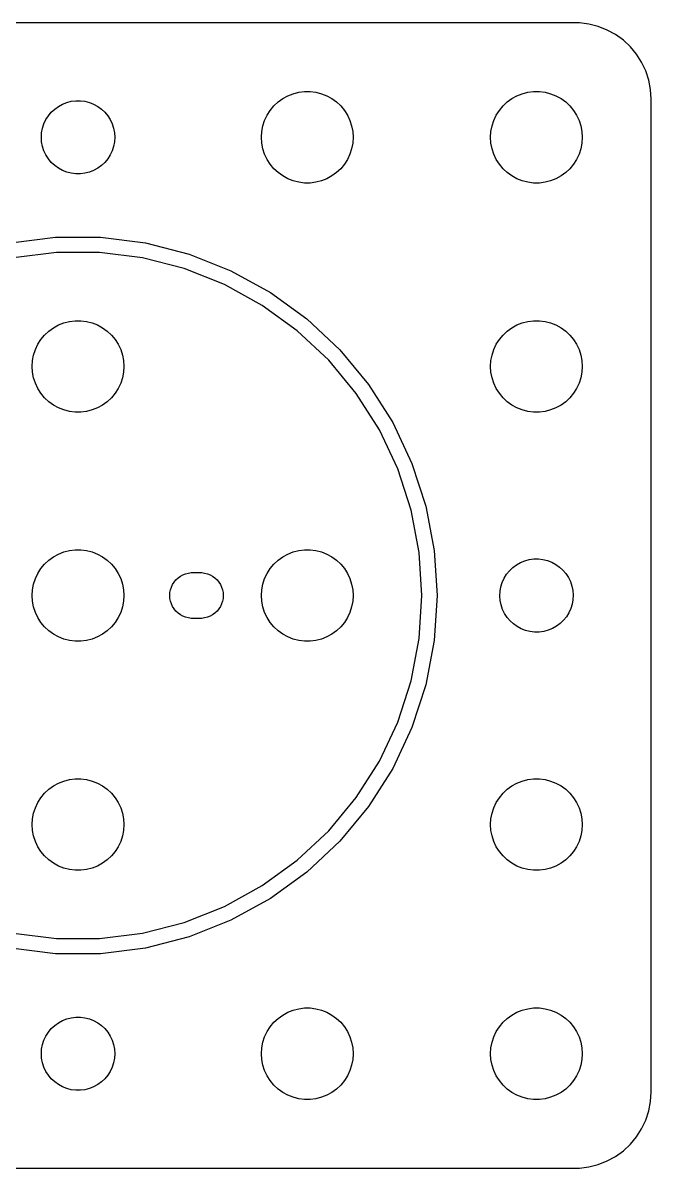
# Model space of a CAD drawing. Header units: metres. Extents: x -38 to 38, y -37 to 289.
# Drawn here: x -3.6 to 37.5, y 214.5 to 289.5 of the extents above; entities that cross this region are included whole.
import ezdxf

# ---------------------------------------------------------------- set-up
doc = ezdxf.new("R2010")
doc.units = ezdxf.units.M

msp = doc.modelspace()

# ---------------------------------------------------------------- linework, layer by layer
for p, q in [((32.8139, 289.49), (-32.8139, 289.49)), ((33.4369, 289.411), (32.8139, 289.49)), ((34.0451, 289.255), (33.4369, 289.411)), ((34.6289, 289.024), (34.0451, 289.255)), ((35.1791, 288.722), (34.6289, 289.024)), ((35.6871, 288.353), (35.1791, 288.722)), ((36.1448, 287.923), (35.6871, 288.353)), ((36.5451, 287.439), (36.1448, 287.923)), ((36.8815, 286.909), (36.5451, 287.439)), ((37.1489, 286.341), (36.8815, 286.909)), ((37.3429, 285.743), (37.1489, 286.341)), ((37.4606, 285.127), (37.3429, 285.743)), ((14.0729, 284.853), (14.4379, 284.947)), ((14.4379, 284.947), (14.8116, 284.994)), ((14.8116, 284.994), (15.1884, 284.994)), ((15.1884, 284.994), (15.5621, 284.947)), ((15.5621, 284.947), (15.927, 284.853)), ((29.0729, 284.853), (29.4379, 284.947)), ((29.4379, 284.947), (29.8116, 284.994)), ((29.8116, 284.994), (30.1884, 284.994)), ((30.1884, 284.994), (30.5621, 284.947)), ((30.5621, 284.947), (30.927, 284.853)), ((37.5, 284.5), (37.4606, 285.127)), ((-1.02187, 284.172), (-0.741638, 284.283)), ((-0.741638, 284.283), (-0.449707, 284.357)), ((-0.449707, 284.357), (-0.150696, 284.395)), ((-0.150696, 284.395), (0.150696, 284.395)), ((0.150696, 284.395), (0.449707, 284.357)), ((0.449707, 284.357), (0.741638, 284.283)), ((0.741638, 284.283), (1.02187, 284.172)), ((12.8131, 284.054), (13.0877, 284.312)), ((13.0877, 284.312), (13.3925, 284.533)), ((13.3925, 284.533), (13.7227, 284.714)), ((13.7227, 284.714), (14.0729, 284.853)), ((15.927, 284.853), (16.2773, 284.714)), ((16.2773, 284.714), (16.6075, 284.533)), ((16.6075, 284.533), (16.9123, 284.312)), ((16.9123, 284.312), (17.1869, 284.054)), ((27.8131, 284.054), (28.0877, 284.312)), ((28.0877, 284.312), (28.3925, 284.533)), ((28.3925, 284.533), (28.7227, 284.714)), ((28.7227, 284.714), (29.0729, 284.853)), ((30.927, 284.853), (31.2773, 284.714)), ((31.2773, 284.714), (31.6075, 284.533)), ((31.6075, 284.533), (31.9123, 284.312)), ((31.9123, 284.312), (32.1869, 284.054)), ((37.5, 219.5), (37.5, 284.5)), ((-1.94164, 283.411), (-1.74951, 283.643)), ((-1.74951, 283.643), (-1.52982, 283.849)), ((-1.52982, 283.849), (-1.28598, 284.026)), ((-1.28598, 284.026), (-1.02187, 284.172)), ((1.02187, 284.172), (1.28598, 284.026)), ((1.28598, 284.026), (1.52982, 283.849)), ((1.52982, 283.849), (1.74951, 283.643)), ((1.74951, 283.643), (1.94164, 283.411)), ((12.2107, 283.104), (12.3711, 283.445)), ((12.3711, 283.445), (12.5729, 283.763)), ((12.5729, 283.763), (12.8131, 284.054)), ((17.1869, 284.054), (17.427, 283.763)), ((17.427, 283.763), (17.6289, 283.445)), ((17.6289, 283.445), (17.7893, 283.104)), ((27.2107, 283.104), (27.3711, 283.445)), ((27.3711, 283.445), (27.5729, 283.763)), ((27.5729, 283.763), (27.8131, 284.054)), ((32.1869, 284.054), (32.427, 283.763)), ((32.427, 283.763), (32.6289, 283.445)), ((32.6289, 283.445), (32.7893, 283.104)), ((-2.32458, 282.597), (-2.23146, 282.883)), ((-2.23146, 282.883), (-2.10313, 283.156)), ((-2.10313, 283.156), (-1.94164, 283.411)), ((1.94164, 283.411), (2.10313, 283.156)), ((2.10313, 283.156), (2.23146, 282.883)), ((2.23146, 282.883), (2.32458, 282.597)), ((12.0237, 282.376), (12.0942, 282.746)), ((12.0942, 282.746), (12.2107, 283.104)), ((17.7893, 283.104), (17.9057, 282.746)), ((17.9057, 282.746), (17.9763, 282.376)), ((27.0237, 282.376), (27.0942, 282.746)), ((27.0942, 282.746), (27.2107, 283.104)), ((32.7893, 283.104), (32.9057, 282.746)), ((32.9057, 282.746), (32.9763, 282.376)), ((-2.39999, 282), (-2.38107, 282.301)), ((-2.38107, 281.699), (-2.39999, 282)), ((-2.38107, 282.301), (-2.32458, 282.597)), ((2.32458, 282.597), (2.38107, 282.301)), ((2.38107, 282.301), (2.39999, 282)), ((2.39999, 282), (2.38107, 281.699)), ((12, 282), (12.0237, 282.376)), ((12.0237, 281.624), (12, 282)), ((17.9763, 282.376), (18, 282)), ((18, 282), (17.9763, 281.624)), ((27, 282), (27.0237, 282.376)), ((27.0237, 281.624), (27, 282)), ((32.9763, 282.376), (33, 282)), ((33, 282), (32.9763, 281.624)), ((-2.32458, 281.403), (-2.38107, 281.699)), ((-2.23146, 281.117), (-2.32458, 281.403)), ((2.32458, 281.403), (2.23146, 281.117)), ((2.38107, 281.699), (2.32458, 281.403)), ((12.0942, 281.254), (12.0237, 281.624)), ((12.2107, 280.896), (12.0942, 281.254)), ((17.9057, 281.254), (17.7893, 280.896)), ((17.9763, 281.624), (17.9057, 281.254)), ((27.0942, 281.254), (27.0237, 281.624)), ((27.2107, 280.896), (27.0942, 281.254)), ((32.9057, 281.254), (32.7893, 280.896)), ((32.9763, 281.624), (32.9057, 281.254)), ((-2.10313, 280.844), (-2.23146, 281.117)), ((-1.94164, 280.589), (-2.10313, 280.844)), ((-1.74951, 280.357), (-1.94164, 280.589)), ((1.94164, 280.589), (1.74951, 280.357)), ((2.10313, 280.844), (1.94164, 280.589)), ((2.23146, 281.117), (2.10313, 280.844)), ((12.3711, 280.555), (12.2107, 280.896)), ((12.5729, 280.237), (12.3711, 280.555)), ((17.6289, 280.555), (17.427, 280.237)), ((17.7893, 280.896), (17.6289, 280.555)), ((27.3711, 280.555), (27.2107, 280.896)), ((27.5729, 280.237), (27.3711, 280.555)), ((32.6289, 280.555), (32.427, 280.237)), ((32.7893, 280.896), (32.6289, 280.555)), ((-1.52982, 280.151), (-1.74951, 280.357)), ((-1.28598, 279.974), (-1.52982, 280.151)), ((-1.02187, 279.828), (-1.28598, 279.974)), ((-0.741638, 279.717), (-1.02187, 279.828)), ((-0.449707, 279.643), (-0.741638, 279.717)), ((0.741638, 279.717), (0.449707, 279.643)), ((1.02187, 279.828), (0.741638, 279.717)), ((1.28598, 279.974), (1.02187, 279.828)), ((1.52982, 280.151), (1.28598, 279.974)), ((1.74951, 280.357), (1.52982, 280.151)), ((12.8131, 279.946), (12.5729, 280.237)), ((13.0877, 279.688), (12.8131, 279.946)), ((13.3925, 279.467), (13.0877, 279.688)), ((16.9123, 279.688), (16.6075, 279.467)), ((17.1869, 279.946), (16.9123, 279.688)), ((17.427, 280.237), (17.1869, 279.946)), ((27.8131, 279.946), (27.5729, 280.237)), ((28.0877, 279.688), (27.8131, 279.946)), ((28.3925, 279.467), (28.0877, 279.688)), ((31.9123, 279.688), (31.6075, 279.467)), ((32.1869, 279.946), (31.9123, 279.688)), ((32.427, 280.237), (32.1869, 279.946)), ((-0.150696, 279.605), (-0.449707, 279.643)), ((0.150696, 279.605), (-0.150696, 279.605)), ((0.449707, 279.643), (0.150696, 279.605)), ((13.7227, 279.286), (13.3925, 279.467)), ((14.0729, 279.147), (13.7227, 279.286)), ((14.4379, 279.053), (14.0729, 279.147)), ((14.8116, 279.006), (14.4379, 279.053)), ((15.1884, 279.006), (14.8116, 279.006)), ((15.5621, 279.053), (15.1884, 279.006)), ((15.927, 279.147), (15.5621, 279.053)), ((16.2773, 279.286), (15.927, 279.147)), ((16.6075, 279.467), (16.2773, 279.286)), ((28.7227, 279.286), (28.3925, 279.467)), ((29.0729, 279.147), (28.7227, 279.286)), ((29.4379, 279.053), (29.0729, 279.147)), ((29.8116, 279.006), (29.4379, 279.053)), ((30.1884, 279.006), (29.8116, 279.006)), ((30.5621, 279.053), (30.1884, 279.006)), ((30.927, 279.147), (30.5621, 279.053)), ((31.2773, 279.286), (30.927, 279.147)), ((31.6075, 279.467), (31.2773, 279.286)), ((-4.40346, 275.084), (-1.47557, 275.454)), ((-1.47557, 275.454), (1.47557, 275.454)), ((1.47557, 275.454), (4.40346, 275.084)), ((-1.41278, 274.456), (-4.21606, 274.101)), ((1.41278, 274.456), (-1.41278, 274.456)), ((4.21606, 274.101), (1.41278, 274.456)), ((4.40346, 275.084), (7.26189, 274.35)), ((6.95288, 273.399), (4.21606, 274.101)), ((7.26189, 274.35), (10.0058, 273.263)), ((9.58003, 272.359), (6.95288, 273.399)), ((10.0058, 273.263), (12.5919, 271.842)), ((12.0561, 270.997), (9.58003, 272.359)), ((12.5919, 271.842), (14.9795, 270.107)), ((14.342, 269.337), (12.0561, 270.997)), ((-0.927048, 269.853), (-0.562134, 269.947)), ((-0.562134, 269.947), (-0.18837, 269.994)), ((-0.18837, 269.994), (0.18837, 269.994)), ((0.18837, 269.994), (0.562134, 269.947)), ((0.562134, 269.947), (0.927048, 269.853)), ((14.9795, 270.107), (17.1308, 268.087)), ((29.0729, 269.853), (29.4379, 269.947)), ((29.4379, 269.947), (29.8116, 269.994)), ((29.8116, 269.994), (30.1884, 269.994)), ((30.1884, 269.994), (30.5621, 269.947)), ((30.5621, 269.947), (30.927, 269.853)), ((-2.1869, 269.054), (-1.91226, 269.312)), ((-1.91226, 269.312), (-1.60747, 269.533)), ((-1.60747, 269.533), (-1.27733, 269.714)), ((-1.27733, 269.714), (-0.927048, 269.853)), ((0.927048, 269.853), (1.27733, 269.714)), ((1.27733, 269.714), (1.60747, 269.533)), ((1.60747, 269.533), (1.91226, 269.312)), ((1.91226, 269.312), (2.1869, 269.054)), ((16.4018, 267.402), (14.342, 269.337)), ((27.8131, 269.054), (28.0877, 269.312)), ((28.0877, 269.312), (28.3925, 269.533)), ((28.3925, 269.533), (28.7227, 269.714)), ((28.7227, 269.714), (29.0729, 269.853)), ((30.927, 269.853), (31.2773, 269.714)), ((31.2773, 269.714), (31.6075, 269.533)), ((31.6075, 269.533), (31.9123, 269.312)), ((31.9123, 269.312), (32.1869, 269.054)), ((-2.78932, 268.104), (-2.62891, 268.445)), ((-2.62891, 268.445), (-2.42705, 268.763)), ((-2.42705, 268.763), (-2.1869, 269.054)), ((2.1869, 269.054), (2.42705, 268.763)), ((2.42705, 268.763), (2.62891, 268.445)), ((2.62891, 268.445), (2.78932, 268.104)), ((27.2107, 268.104), (27.3711, 268.445)), ((27.3711, 268.445), (27.5729, 268.763)), ((27.5729, 268.763), (27.8131, 269.054)), ((32.1869, 269.054), (32.427, 268.763)), ((32.427, 268.763), (32.6289, 268.445)), ((32.6289, 268.445), (32.7893, 268.104)), ((-2.97633, 267.376), (-2.90575, 267.746)), ((-2.90575, 267.746), (-2.78932, 268.104)), ((2.78932, 268.104), (2.90575, 267.746)), ((2.90575, 267.746), (2.97633, 267.376)), ((17.1308, 268.087), (19.0119, 265.813)), ((27.0237, 267.376), (27.0942, 267.746)), ((27.0942, 267.746), (27.2107, 268.104)), ((32.7893, 268.104), (32.9057, 267.746)), ((32.9057, 267.746), (32.9763, 267.376)), ((-3, 267), (-2.97633, 267.376)), ((-2.97633, 266.624), (-3, 267)), ((2.97633, 267.376), (3, 267)), ((3, 267), (2.97633, 266.624)), ((18.2029, 265.225), (16.4018, 267.402)), ((27, 267), (27.0237, 267.376)), ((27.0237, 266.624), (27, 267)), ((32.9763, 267.376), (33, 267)), ((33, 267), (32.9763, 266.624)), ((-2.90575, 266.254), (-2.97633, 266.624)), ((-2.78932, 265.896), (-2.90575, 266.254)), ((2.90575, 266.254), (2.78932, 265.896)), ((2.97633, 266.624), (2.90575, 266.254)), ((27.0942, 266.254), (27.0237, 266.624)), ((27.2107, 265.896), (27.0942, 266.254)), ((32.9057, 266.254), (32.7893, 265.896)), ((32.9763, 266.624), (32.9057, 266.254)), ((-2.62891, 265.555), (-2.78932, 265.896)), ((-2.42705, 265.237), (-2.62891, 265.555)), ((2.62891, 265.555), (2.42705, 265.237)), ((2.78932, 265.896), (2.62891, 265.555)), ((19.0119, 265.813), (20.5932, 263.321)), ((27.3711, 265.555), (27.2107, 265.896)), ((27.5729, 265.237), (27.3711, 265.555)), ((32.6289, 265.555), (32.427, 265.237)), ((32.7893, 265.896), (32.6289, 265.555)), ((-2.1869, 264.946), (-2.42705, 265.237)), ((-1.91226, 264.688), (-2.1869, 264.946)), ((-1.60747, 264.467), (-1.91226, 264.688)), ((1.91226, 264.688), (1.60747, 264.467)), ((2.1869, 264.946), (1.91226, 264.688)), ((2.42705, 265.237), (2.1869, 264.946)), ((19.7169, 262.839), (18.2029, 265.225)), ((27.8131, 264.946), (27.5729, 265.237)), ((28.0877, 264.688), (27.8131, 264.946)), ((28.3925, 264.467), (28.0877, 264.688)), ((31.9123, 264.688), (31.6075, 264.467)), ((32.1869, 264.946), (31.9123, 264.688)), ((32.427, 265.237), (32.1869, 264.946)), ((-1.27733, 264.286), (-1.60747, 264.467)), ((-0.927048, 264.147), (-1.27733, 264.286)), ((-0.562134, 264.053), (-0.927048, 264.147)), ((-0.18837, 264.006), (-0.562134, 264.053)), ((0.18837, 264.006), (-0.18837, 264.006)), ((0.562134, 264.053), (0.18837, 264.006)), ((0.927048, 264.147), (0.562134, 264.053)), ((1.27733, 264.286), (0.927048, 264.147)), ((1.60747, 264.467), (1.27733, 264.286)), ((28.7227, 264.286), (28.3925, 264.467)), ((29.0729, 264.147), (28.7227, 264.286)), ((29.4379, 264.053), (29.0729, 264.147)), ((29.8116, 264.006), (29.4379, 264.053)), ((30.1884, 264.006), (29.8116, 264.006)), ((30.5621, 264.053), (30.1884, 264.006)), ((30.927, 264.147), (30.5621, 264.053)), ((31.2773, 264.286), (30.927, 264.147)), ((31.6075, 264.467), (31.2773, 264.286)), ((20.5932, 263.321), (21.8497, 260.651)), ((20.92, 260.283), (19.7169, 262.839)), ((21.7931, 257.596), (20.92, 260.283)), ((21.8497, 260.651), (22.7617, 257.844)), ((22.3226, 254.82), (21.7931, 257.596)), ((22.7617, 257.844), (23.3147, 254.945)), ((-0.927048, 254.853), (-0.562134, 254.947)), ((-0.562134, 254.947), (-0.18837, 254.994)), ((-0.18837, 254.994), (0.18837, 254.994)), ((0.18837, 254.994), (0.562134, 254.947)), ((0.562134, 254.947), (0.927048, 254.853)), ((14.0729, 254.853), (14.4379, 254.947)), ((14.4379, 254.947), (14.8116, 254.994)), ((14.8116, 254.994), (15.1884, 254.994)), ((15.1884, 254.994), (15.5621, 254.947)), ((15.5621, 254.947), (15.927, 254.853)), ((23.3147, 254.945), (23.5, 252)), ((-2.1869, 254.054), (-1.91226, 254.312)), ((-1.91226, 254.312), (-1.60747, 254.533)), ((-1.60747, 254.533), (-1.27733, 254.714)), ((-1.27733, 254.714), (-0.927048, 254.853)), ((0.927048, 254.853), (1.27733, 254.714)), ((1.27733, 254.714), (1.60747, 254.533)), ((1.60747, 254.533), (1.91226, 254.312)), ((1.91226, 254.312), (2.1869, 254.054)), ((12.8131, 254.054), (13.0877, 254.312)), ((13.0877, 254.312), (13.3925, 254.533)), ((13.3925, 254.533), (13.7227, 254.714)), ((13.7227, 254.714), (14.0729, 254.853)), ((15.927, 254.853), (16.2773, 254.714)), ((16.2773, 254.714), (16.6075, 254.533)), ((16.6075, 254.533), (16.9123, 254.312)), ((16.9123, 254.312), (17.1869, 254.054)), ((22.5, 252), (22.3226, 254.82)), ((28.9554, 254.161), (29.2345, 254.275)), ((29.2345, 254.275), (29.5256, 254.353)), ((29.5256, 254.353), (29.8242, 254.394)), ((29.8242, 254.394), (30.1256, 254.397)), ((30.1256, 254.397), (30.425, 254.362)), ((30.425, 254.362), (30.7177, 254.29)), ((30.7177, 254.29), (30.9991, 254.182)), ((-2.78932, 253.104), (-2.62891, 253.445)), ((-2.62891, 253.445), (-2.42705, 253.763)), ((-2.42705, 253.763), (-2.1869, 254.054)), ((2.1869, 254.054), (2.42705, 253.763)), ((2.42705, 253.763), (2.62891, 253.445)), ((2.62891, 253.445), (2.78932, 253.104)), ((7.03647, 253.427), (7.21892, 253.473)), ((7.21892, 253.473), (7.40581, 253.497)), ((7.40581, 253.497), (8.09418, 253.497)), ((8.09418, 253.497), (8.28107, 253.473)), ((8.28107, 253.473), (8.46352, 253.427)), ((12.2107, 253.104), (12.3711, 253.445)), ((12.3711, 253.445), (12.5729, 253.763)), ((12.5729, 253.763), (12.8131, 254.054)), ((17.1869, 254.054), (17.427, 253.763)), ((17.427, 253.763), (17.6289, 253.445)), ((17.6289, 253.445), (17.7893, 253.104)), ((28.0437, 253.39), (28.2334, 253.624)), ((28.2334, 253.624), (28.4509, 253.833)), ((28.4509, 253.833), (28.6929, 254.013)), ((28.6929, 254.013), (28.9554, 254.161)), ((30.9991, 254.182), (31.2647, 254.04)), ((31.2647, 254.04), (31.5104, 253.865)), ((31.5104, 253.865), (31.7322, 253.661)), ((31.7322, 253.661), (31.9268, 253.431)), ((-2.97633, 252.376), (-2.90575, 252.746)), ((-2.90575, 252.746), (-2.78932, 253.104)), ((2.78932, 253.104), (2.90575, 252.746)), ((2.90575, 252.746), (2.97633, 252.376)), ((6.10533, 252.552), (6.18553, 252.723)), ((6.18553, 252.723), (6.28647, 252.882)), ((6.28647, 252.882), (6.40654, 253.027)), ((6.40654, 253.027), (6.54385, 253.156)), ((6.54385, 253.156), (6.69626, 253.266)), ((6.69626, 253.266), (6.86133, 253.357)), ((6.86133, 253.357), (7.03647, 253.427)), ((8.46352, 253.427), (8.63866, 253.357)), ((8.63866, 253.357), (8.80373, 253.266)), ((8.80373, 253.266), (8.95613, 253.156)), ((8.95613, 253.156), (9.09344, 253.027)), ((9.09344, 253.027), (9.21352, 252.882)), ((9.21352, 252.882), (9.31445, 252.723)), ((9.31445, 252.723), (9.39465, 252.552)), ((12.0237, 252.376), (12.0942, 252.746)), ((12.0942, 252.746), (12.2107, 253.104)), ((17.7893, 253.104), (17.9057, 252.746)), ((17.9057, 252.746), (17.9763, 252.376)), ((27.6693, 252.572), (27.7594, 252.86)), ((27.7594, 252.86), (27.8849, 253.134)), ((27.8849, 253.134), (28.0437, 253.39)), ((31.9268, 253.431), (32.0909, 253.178)), ((32.0909, 253.178), (32.2221, 252.907)), ((32.2221, 252.907), (32.3182, 252.621)), ((-3, 252), (-2.97633, 252.376)), ((-2.97633, 251.624), (-3, 252)), ((2.97633, 252.376), (3, 252)), ((3, 252), (2.97633, 251.624)), ((6, 252), (6.01183, 252.188)), ((6.01183, 251.812), (6, 252)), ((6.01183, 252.188), (6.04712, 252.373)), ((6.04712, 252.373), (6.10533, 252.552)), ((9.39465, 252.552), (9.45287, 252.373)), ((9.45287, 252.373), (9.48816, 252.188)), ((9.48816, 252.188), (9.5, 252)), ((9.5, 252), (9.48816, 251.812)), ((12, 252), (12.0237, 252.376)), ((12.0237, 251.624), (12, 252)), ((17.9763, 252.376), (18, 252)), ((18, 252), (17.9763, 251.624)), ((22.3226, 249.18), (22.5, 252)), ((23.5, 252), (23.3147, 249.055)), ((27.6001, 251.975), (27.6159, 252.276)), ((27.6222, 251.674), (27.6001, 251.975)), ((27.6159, 252.276), (27.6693, 252.572)), ((32.3182, 252.621), (32.3778, 252.326)), ((32.3778, 252.326), (32.3999, 252.025)), ((32.3999, 252.025), (32.3841, 251.724)), ((-2.90575, 251.254), (-2.97633, 251.624)), ((-2.78932, 250.896), (-2.90575, 251.254)), ((2.90575, 251.254), (2.78932, 250.896)), ((2.97633, 251.624), (2.90575, 251.254)), ((6.04712, 251.627), (6.01183, 251.812)), ((6.10533, 251.448), (6.04712, 251.627)), ((6.18553, 251.277), (6.10533, 251.448)), ((6.28647, 251.118), (6.18553, 251.277)), ((9.31445, 251.277), (9.21352, 251.118)), ((9.39465, 251.448), (9.31445, 251.277)), ((9.45287, 251.627), (9.39465, 251.448)), ((9.48816, 251.812), (9.45287, 251.627)), ((12.0942, 251.254), (12.0237, 251.624)), ((12.2107, 250.896), (12.0942, 251.254)), ((17.9057, 251.254), (17.7893, 250.896)), ((17.9763, 251.624), (17.9057, 251.254)), ((27.6818, 251.379), (27.6222, 251.674)), ((27.7779, 251.093), (27.6818, 251.379)), ((32.3307, 251.428), (32.2406, 251.14)), ((32.3841, 251.724), (32.3307, 251.428)), ((-2.62891, 250.555), (-2.78932, 250.896)), ((-2.42705, 250.237), (-2.62891, 250.555)), ((2.62891, 250.555), (2.42705, 250.237)), ((2.78932, 250.896), (2.62891, 250.555)), ((6.40654, 250.973), (6.28647, 251.118)), ((6.54385, 250.844), (6.40654, 250.973)), ((6.69626, 250.734), (6.54385, 250.844)), ((6.86133, 250.643), (6.69626, 250.734)), ((7.03647, 250.573), (6.86133, 250.643)), ((7.21892, 250.527), (7.03647, 250.573)), ((7.40581, 250.503), (7.21892, 250.527)), ((8.09418, 250.503), (7.40581, 250.503)), ((8.28107, 250.527), (8.09418, 250.503)), ((8.46352, 250.573), (8.28107, 250.527)), ((8.63866, 250.643), (8.46352, 250.573)), ((8.80373, 250.734), (8.63866, 250.643)), ((8.95613, 250.844), (8.80373, 250.734)), ((9.09344, 250.973), (8.95613, 250.844)), ((9.21352, 251.118), (9.09344, 250.973)), ((12.3711, 250.555), (12.2107, 250.896)), ((12.5729, 250.237), (12.3711, 250.555)), ((17.6289, 250.555), (17.427, 250.237)), ((17.7893, 250.896), (17.6289, 250.555)), ((27.9091, 250.822), (27.7779, 251.093)), ((28.0732, 250.569), (27.9091, 250.822)), ((28.2678, 250.339), (28.0732, 250.569)), ((31.9563, 250.61), (31.7666, 250.376)), ((32.1151, 250.866), (31.9563, 250.61)), ((32.2406, 251.14), (32.1151, 250.866)), ((-2.1869, 249.946), (-2.42705, 250.237)), ((-1.91226, 249.688), (-2.1869, 249.946)), ((-1.60747, 249.467), (-1.91226, 249.688)), ((1.91226, 249.688), (1.60747, 249.467)), ((2.1869, 249.946), (1.91226, 249.688)), ((2.42705, 250.237), (2.1869, 249.946)), ((12.8131, 249.946), (12.5729, 250.237)), ((13.0877, 249.688), (12.8131, 249.946)), ((13.3925, 249.467), (13.0877, 249.688)), ((16.9123, 249.688), (16.6075, 249.467)), ((17.1869, 249.946), (16.9123, 249.688)), ((17.427, 250.237), (17.1869, 249.946)), ((28.4896, 250.135), (28.2678, 250.339)), ((28.7353, 249.96), (28.4896, 250.135)), ((29.0009, 249.818), (28.7353, 249.96)), ((29.2823, 249.71), (29.0009, 249.818)), ((29.575, 249.638), (29.2823, 249.71)), ((30.7655, 249.725), (30.4744, 249.647)), ((31.0445, 249.839), (30.7655, 249.725)), ((31.3071, 249.987), (31.0445, 249.839)), ((31.5491, 250.167), (31.3071, 249.987)), ((31.7666, 250.376), (31.5491, 250.167)), ((-1.27733, 249.286), (-1.60747, 249.467)), ((-0.927048, 249.147), (-1.27733, 249.286)), ((-0.562134, 249.053), (-0.927048, 249.147)), ((-0.18837, 249.006), (-0.562134, 249.053)), ((0.18837, 249.006), (-0.18837, 249.006)), ((0.562134, 249.053), (0.18837, 249.006)), ((0.927048, 249.147), (0.562134, 249.053)), ((1.27733, 249.286), (0.927048, 249.147)), ((1.60747, 249.467), (1.27733, 249.286)), ((13.7227, 249.286), (13.3925, 249.467)), ((14.0729, 249.147), (13.7227, 249.286)), ((14.4379, 249.053), (14.0729, 249.147)), ((14.8116, 249.006), (14.4379, 249.053)), ((15.1884, 249.006), (14.8116, 249.006)), ((15.5621, 249.053), (15.1884, 249.006)), ((15.927, 249.147), (15.5621, 249.053)), ((16.2773, 249.286), (15.927, 249.147)), ((16.6075, 249.467), (16.2773, 249.286)), ((21.7931, 246.404), (22.3226, 249.18)), ((23.3147, 249.055), (22.7617, 246.156)), ((29.8744, 249.603), (29.575, 249.638)), ((30.1758, 249.606), (29.8744, 249.603)), ((30.4744, 249.647), (30.1758, 249.606)), ((20.92, 243.717), (21.7931, 246.404)), ((22.7617, 246.156), (21.8497, 243.349)), ((19.7169, 241.161), (20.92, 243.717)), ((21.8497, 243.349), (20.5932, 240.679)), ((18.2029, 238.775), (19.7169, 241.161)), ((-0.927048, 239.853), (-0.562134, 239.947)), ((-0.562134, 239.947), (-0.18837, 239.994)), ((-0.18837, 239.994), (0.18837, 239.994)), ((0.18837, 239.994), (0.562134, 239.947)), ((0.562134, 239.947), (0.927048, 239.853)), ((20.5932, 240.679), (19.0119, 238.187)), ((29.0729, 239.853), (29.4379, 239.947)), ((29.4379, 239.947), (29.8116, 239.994)), ((29.8116, 239.994), (30.1884, 239.994)), ((30.1884, 239.994), (30.5621, 239.947)), ((30.5621, 239.947), (30.927, 239.853)), ((-2.1869, 239.054), (-1.91226, 239.312)), ((-1.91226, 239.312), (-1.60747, 239.533)), ((-1.60747, 239.533), (-1.27733, 239.714)), ((-1.27733, 239.714), (-0.927048, 239.853)), ((0.927048, 239.853), (1.27733, 239.714)), ((1.27733, 239.714), (1.60747, 239.533)), ((1.60747, 239.533), (1.91226, 239.312)), ((1.91226, 239.312), (2.1869, 239.054)), ((27.8131, 239.054), (28.0877, 239.312)), ((28.0877, 239.312), (28.3925, 239.533)), ((28.3925, 239.533), (28.7227, 239.714)), ((28.7227, 239.714), (29.0729, 239.853)), ((30.927, 239.853), (31.2773, 239.714)), ((31.2773, 239.714), (31.6075, 239.533)), ((31.6075, 239.533), (31.9123, 239.312)), ((31.9123, 239.312), (32.1869, 239.054)), ((-2.78932, 238.104), (-2.62891, 238.445)), ((-2.62891, 238.445), (-2.42705, 238.763)), ((-2.42705, 238.763), (-2.1869, 239.054)), ((2.1869, 239.054), (2.42705, 238.763)), ((2.42705, 238.763), (2.62891, 238.445)), ((2.62891, 238.445), (2.78932, 238.104)), ((16.4018, 236.598), (18.2029, 238.775)), ((27.2107, 238.104), (27.3711, 238.445)), ((27.3711, 238.445), (27.5729, 238.763)), ((27.5729, 238.763), (27.8131, 239.054)), ((32.1869, 239.054), (32.427, 238.763)), ((32.427, 238.763), (32.6289, 238.445)), ((32.6289, 238.445), (32.7893, 238.104)), ((-2.97633, 237.376), (-2.90575, 237.746)), ((-2.90575, 237.746), (-2.78932, 238.104)), ((2.78932, 238.104), (2.90575, 237.746)), ((2.90575, 237.746), (2.97633, 237.376)), ((19.0119, 238.187), (17.1308, 235.913)), ((27.0237, 237.376), (27.0942, 237.746)), ((27.0942, 237.746), (27.2107, 238.104)), ((32.7893, 238.104), (32.9057, 237.746)), ((32.9057, 237.746), (32.9763, 237.376)), ((-3, 237), (-2.97633, 237.376)), ((-2.97633, 236.624), (-3, 237)), ((2.97633, 237.376), (3, 237)), ((3, 237), (2.97633, 236.624)), ((27, 237), (27.0237, 237.376)), ((27.0237, 236.624), (27, 237)), ((32.9763, 237.376), (33, 237)), ((33, 237), (32.9763, 236.624)), ((-2.90575, 236.254), (-2.97633, 236.624)), ((-2.78932, 235.896), (-2.90575, 236.254)), ((2.90575, 236.254), (2.78932, 235.896)), ((2.97633, 236.624), (2.90575, 236.254)), ((14.342, 234.663), (16.4018, 236.598)), ((27.0942, 236.254), (27.0237, 236.624)), ((27.2107, 235.896), (27.0942, 236.254)), ((32.9057, 236.254), (32.7893, 235.896)), ((32.9763, 236.624), (32.9057, 236.254)), ((-2.62891, 235.555), (-2.78932, 235.896)), ((-2.42705, 235.237), (-2.62891, 235.555)), ((2.62891, 235.555), (2.42705, 235.237)), ((2.78932, 235.896), (2.62891, 235.555)), ((17.1308, 235.913), (14.9795, 233.893)), ((27.3711, 235.555), (27.2107, 235.896)), ((27.5729, 235.237), (27.3711, 235.555)), ((32.6289, 235.555), (32.427, 235.237)), ((32.7893, 235.896), (32.6289, 235.555)), ((-2.1869, 234.946), (-2.42705, 235.237)), ((-1.91226, 234.688), (-2.1869, 234.946)), ((-1.60747, 234.467), (-1.91226, 234.688)), ((1.91226, 234.688), (1.60747, 234.467)), ((2.1869, 234.946), (1.91226, 234.688)), ((2.42705, 235.237), (2.1869, 234.946)), ((27.8131, 234.946), (27.5729, 235.237)), ((28.0877, 234.688), (27.8131, 234.946)), ((28.3925, 234.467), (28.0877, 234.688)), ((31.9123, 234.688), (31.6075, 234.467)), ((32.1869, 234.946), (31.9123, 234.688)), ((32.427, 235.237), (32.1869, 234.946)), ((-1.27733, 234.286), (-1.60747, 234.467)), ((-0.927048, 234.147), (-1.27733, 234.286)), ((-0.562134, 234.053), (-0.927048, 234.147)), ((-0.18837, 234.006), (-0.562134, 234.053)), ((0.18837, 234.006), (-0.18837, 234.006)), ((0.562134, 234.053), (0.18837, 234.006)), ((0.927048, 234.147), (0.562134, 234.053)), ((1.27733, 234.286), (0.927048, 234.147)), ((1.60747, 234.467), (1.27733, 234.286)), ((12.0561, 233.003), (14.342, 234.663)), ((28.7227, 234.286), (28.3925, 234.467)), ((29.0729, 234.147), (28.7227, 234.286)), ((29.4379, 234.053), (29.0729, 234.147)), ((29.8116, 234.006), (29.4379, 234.053)), ((30.1884, 234.006), (29.8116, 234.006)), ((30.5621, 234.053), (30.1884, 234.006)), ((30.927, 234.147), (30.5621, 234.053)), ((31.2773, 234.286), (30.927, 234.147)), ((31.6075, 234.467), (31.2773, 234.286)), ((14.9795, 233.893), (12.5919, 232.158)), ((9.58003, 231.641), (12.0561, 233.003)), ((12.5919, 232.158), (10.0058, 230.737)), ((6.95288, 230.601), (9.58003, 231.641)), ((4.21606, 229.899), (6.95288, 230.601)), ((10.0058, 230.737), (7.26189, 229.65)), ((-4.21606, 229.899), (-1.41278, 229.544)), ((-1.41278, 229.544), (1.41278, 229.544)), ((1.41278, 229.544), (4.21606, 229.899)), ((7.26189, 229.65), (4.40346, 228.916)), ((-1.47557, 228.546), (-4.40346, 228.916)), ((4.40346, 228.916), (1.47557, 228.546)), ((1.47557, 228.546), (-1.47557, 228.546)), ((14.0729, 224.853), (14.4379, 224.947)), ((14.4379, 224.947), (14.8116, 224.994)), ((14.8116, 224.994), (15.1884, 224.994)), ((15.1884, 224.994), (15.5621, 224.947)), ((15.5621, 224.947), (15.927, 224.853)), ((29.0729, 224.853), (29.4379, 224.947)), ((29.4379, 224.947), (29.8116, 224.994)), ((29.8116, 224.994), (30.1884, 224.994)), ((30.1884, 224.994), (30.5621, 224.947)), ((30.5621, 224.947), (30.927, 224.853)), ((-1.02187, 224.172), (-0.741638, 224.283)), ((-0.741638, 224.283), (-0.449707, 224.357)), ((-0.449707, 224.357), (-0.150696, 224.395)), ((-0.150696, 224.395), (0.150696, 224.395)), ((0.150696, 224.395), (0.449707, 224.357)), ((0.449707, 224.357), (0.741638, 224.283)), ((0.741638, 224.283), (1.02187, 224.172)), ((12.8131, 224.054), (13.0877, 224.312)), ((13.0877, 224.312), (13.3925, 224.533)), ((13.3925, 224.533), (13.7227, 224.714)), ((13.7227, 224.714), (14.0729, 224.853)), ((15.927, 224.853), (16.2773, 224.714)), ((16.2773, 224.714), (16.6075, 224.533)), ((16.6075, 224.533), (16.9123, 224.312)), ((16.9123, 224.312), (17.1869, 224.054)), ((27.8131, 224.054), (28.0877, 224.312)), ((28.0877, 224.312), (28.3925, 224.533)), ((28.3925, 224.533), (28.7227, 224.714)), ((28.7227, 224.714), (29.0729, 224.853)), ((30.927, 224.853), (31.2773, 224.714)), ((31.2773, 224.714), (31.6075, 224.533)), ((31.6075, 224.533), (31.9123, 224.312)), ((31.9123, 224.312), (32.1869, 224.054)), ((-1.94164, 223.411), (-1.74951, 223.643)), ((-1.74951, 223.643), (-1.52982, 223.849)), ((-1.52982, 223.849), (-1.28598, 224.026)), ((-1.28598, 224.026), (-1.02187, 224.172)), ((1.02187, 224.172), (1.28598, 224.026)), ((1.28598, 224.026), (1.52982, 223.849)), ((1.52982, 223.849), (1.74951, 223.643)), ((1.74951, 223.643), (1.94164, 223.411)), ((12.2107, 223.104), (12.3711, 223.445)), ((12.3711, 223.445), (12.5729, 223.763)), ((12.5729, 223.763), (12.8131, 224.054)), ((17.1869, 224.054), (17.427, 223.763)), ((17.427, 223.763), (17.6289, 223.445)), ((17.6289, 223.445), (17.7893, 223.104)), ((27.2107, 223.104), (27.3711, 223.445)), ((27.3711, 223.445), (27.5729, 223.763)), ((27.5729, 223.763), (27.8131, 224.054)), ((32.1869, 224.054), (32.427, 223.763)), ((32.427, 223.763), (32.6289, 223.445)), ((32.6289, 223.445), (32.7893, 223.104)), ((-2.32458, 222.597), (-2.23146, 222.883)), ((-2.23146, 222.883), (-2.10313, 223.156)), ((-2.10313, 223.156), (-1.94164, 223.411)), ((1.94164, 223.411), (2.10313, 223.156)), ((2.10313, 223.156), (2.23146, 222.883)), ((2.23146, 222.883), (2.32458, 222.597)), ((12.0237, 222.376), (12.0942, 222.746)), ((12.0942, 222.746), (12.2107, 223.104)), ((17.7893, 223.104), (17.9057, 222.746)), ((17.9057, 222.746), (17.9763, 222.376)), ((27.0237, 222.376), (27.0942, 222.746)), ((27.0942, 222.746), (27.2107, 223.104)), ((32.7893, 223.104), (32.9057, 222.746)), ((32.9057, 222.746), (32.9763, 222.376)), ((-2.39999, 222), (-2.38107, 222.301)), ((-2.38107, 221.699), (-2.39999, 222)), ((-2.38107, 222.301), (-2.32458, 222.597)), ((2.32458, 222.597), (2.38107, 222.301)), ((2.38107, 222.301), (2.39999, 222)), ((2.39999, 222), (2.38107, 221.699)), ((12, 222), (12.0237, 222.376)), ((12.0237, 221.624), (12, 222)), ((17.9763, 222.376), (18, 222)), ((18, 222), (17.9763, 221.624)), ((27, 222), (27.0237, 222.376)), ((27.0237, 221.624), (27, 222)), ((32.9763, 222.376), (33, 222)), ((33, 222), (32.9763, 221.624)), ((-2.32458, 221.403), (-2.38107, 221.699)), ((-2.23146, 221.117), (-2.32458, 221.403)), ((2.32458, 221.403), (2.23146, 221.117)), ((2.38107, 221.699), (2.32458, 221.403)), ((12.0942, 221.254), (12.0237, 221.624)), ((12.2107, 220.896), (12.0942, 221.254)), ((17.9057, 221.254), (17.7893, 220.896)), ((17.9763, 221.624), (17.9057, 221.254)), ((27.0942, 221.254), (27.0237, 221.624)), ((27.2107, 220.896), (27.0942, 221.254)), ((32.9057, 221.254), (32.7893, 220.896)), ((32.9763, 221.624), (32.9057, 221.254)), ((-2.10313, 220.844), (-2.23146, 221.117)), ((-1.94164, 220.589), (-2.10313, 220.844)), ((-1.74951, 220.357), (-1.94164, 220.589)), ((1.94164, 220.589), (1.74951, 220.357)), ((2.10313, 220.844), (1.94164, 220.589)), ((2.23146, 221.117), (2.10313, 220.844)), ((12.3711, 220.555), (12.2107, 220.896)), ((12.5729, 220.237), (12.3711, 220.555)), ((17.6289, 220.555), (17.427, 220.237)), ((17.7893, 220.896), (17.6289, 220.555)), ((27.3711, 220.555), (27.2107, 220.896)), ((27.5729, 220.237), (27.3711, 220.555)), ((32.6289, 220.555), (32.427, 220.237)), ((32.7893, 220.896), (32.6289, 220.555)), ((-1.52982, 220.151), (-1.74951, 220.357)), ((-1.28598, 219.974), (-1.52982, 220.151)), ((-1.02187, 219.828), (-1.28598, 219.974)), ((-0.741638, 219.717), (-1.02187, 219.828)), ((-0.449707, 219.643), (-0.741638, 219.717)), ((0.741638, 219.717), (0.449707, 219.643)), ((1.02187, 219.828), (0.741638, 219.717)), ((1.28598, 219.974), (1.02187, 219.828)), ((1.52982, 220.151), (1.28598, 219.974)), ((1.74951, 220.357), (1.52982, 220.151)), ((12.8131, 219.946), (12.5729, 220.237)), ((13.0877, 219.688), (12.8131, 219.946)), ((17.1869, 219.946), (16.9123, 219.688)), ((17.427, 220.237), (17.1869, 219.946)), ((27.8131, 219.946), (27.5729, 220.237)), ((28.0877, 219.688), (27.8131, 219.946)), ((32.1869, 219.946), (31.9123, 219.688)), ((32.427, 220.237), (32.1869, 219.946)), ((-0.150696, 219.605), (-0.449707, 219.643)), ((0.150696, 219.605), (-0.150696, 219.605)), ((0.449707, 219.643), (0.150696, 219.605)), ((13.3925, 219.467), (13.0877, 219.688)), ((13.7227, 219.286), (13.3925, 219.467)), ((14.0729, 219.147), (13.7227, 219.286)), ((14.4379, 219.053), (14.0729, 219.147)), ((14.8116, 219.006), (14.4379, 219.053)), ((15.1884, 219.006), (14.8116, 219.006)), ((15.5621, 219.053), (15.1884, 219.006)), ((15.927, 219.147), (15.5621, 219.053)), ((16.2773, 219.286), (15.927, 219.147)), ((16.6075, 219.467), (16.2773, 219.286)), ((16.9123, 219.688), (16.6075, 219.467)), ((28.3925, 219.467), (28.0877, 219.688)), ((28.7227, 219.286), (28.3925, 219.467)), ((29.0729, 219.147), (28.7227, 219.286)), ((29.4379, 219.053), (29.0729, 219.147)), ((29.8116, 219.006), (29.4379, 219.053)), ((30.1884, 219.006), (29.8116, 219.006)), ((30.5621, 219.053), (30.1884, 219.006)), ((30.927, 219.147), (30.5621, 219.053)), ((31.2773, 219.286), (30.927, 219.147)), ((31.6075, 219.467), (31.2773, 219.286)), ((31.9123, 219.688), (31.6075, 219.467)), ((37.4606, 218.873), (37.5, 219.5)), ((37.1489, 217.659), (37.3429, 218.257)), ((37.3429, 218.257), (37.4606, 218.873)), ((36.8815, 217.091), (37.1489, 217.659)), ((36.5451, 216.561), (36.8815, 217.091)), ((35.6871, 215.647), (36.1448, 216.077)), ((36.1448, 216.077), (36.5451, 216.561)), ((34.6289, 214.976), (35.1791, 215.278)), ((35.1791, 215.278), (35.6871, 215.647)), ((-32.8139, 214.51), (32.8139, 214.51)), ((32.8139, 214.51), (33.4369, 214.589)), ((33.4369, 214.589), (34.0451, 214.745)), ((34.0451, 214.745), (34.6289, 214.976))]:
    msp.add_line(p, q)

doc.saveas('drawing.dxf')
